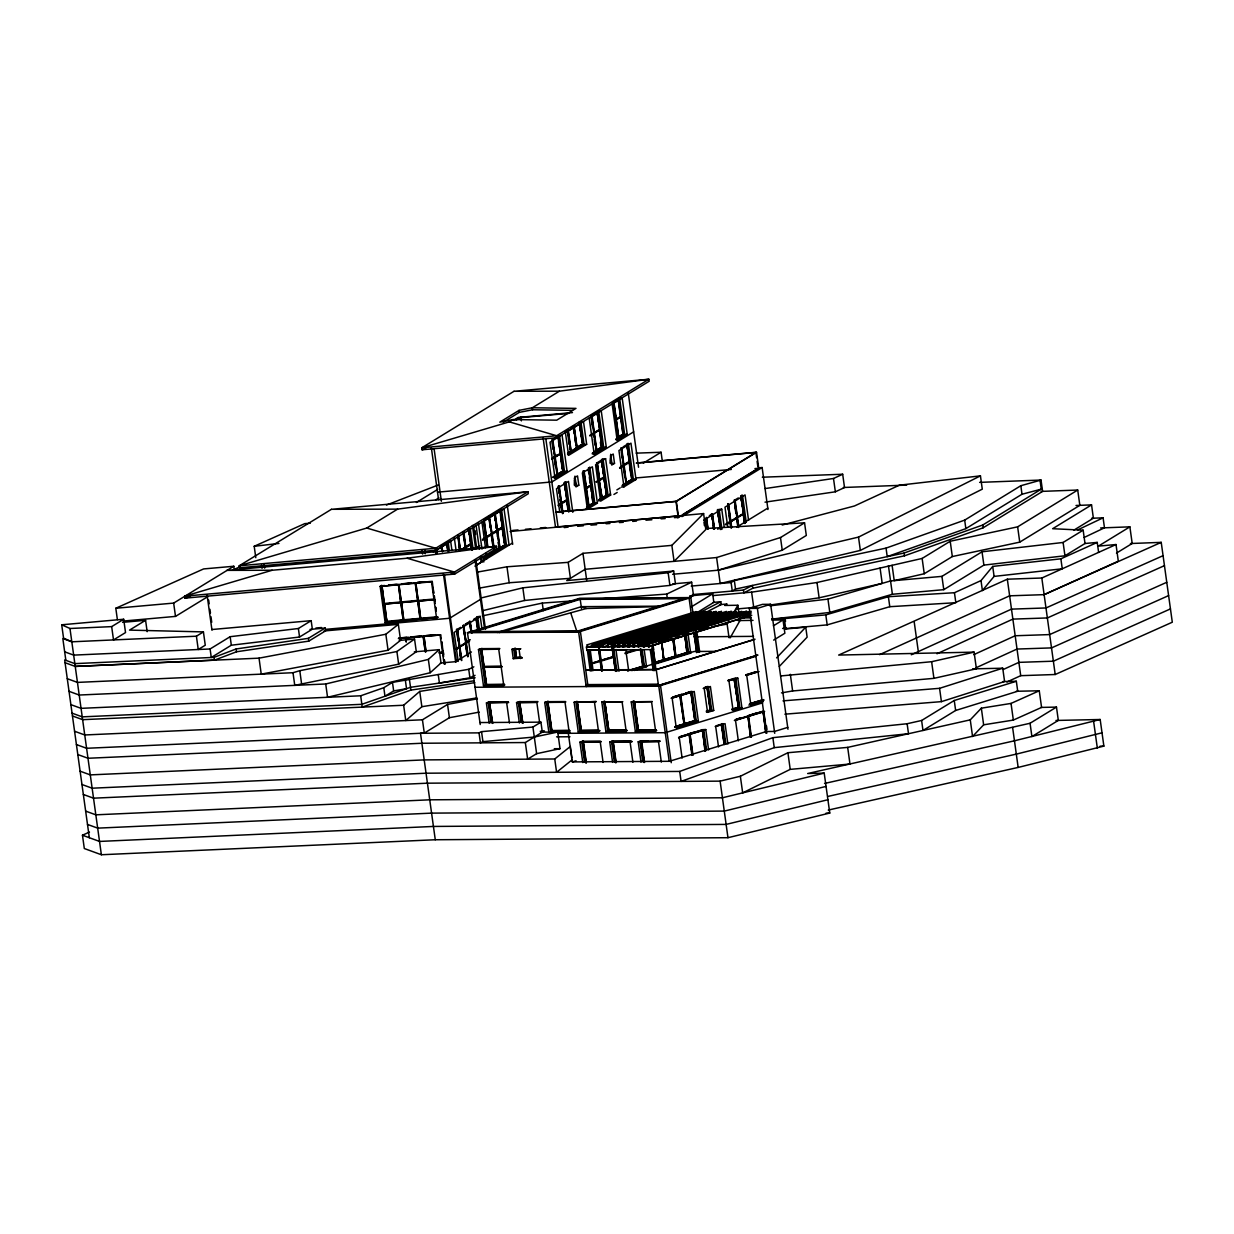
<?xml version="1.0" encoding="UTF-8"?>
<svg xmlns="http://www.w3.org/2000/svg" width="1234" height="1234" viewBox="0 0 1234 1234"><rect width="100%" height="100%" fill="white"/><g stroke="black" fill="none" stroke-linecap="round" stroke-linejoin="round"><path stroke-width="1.5" d="M729.032 637.716L727.135 624.111L728.924 620.964M733.397 613.097L737.87 605.246L724.697 605.447L727.057 603.997L719.437 604.675M730.158 637.839L739.999 620.548M954.453 592.721L955.841 602.701L889.776 606.696L827.181 624.882L785.688 628.584L784.3 618.604L825.793 614.887L888.387 596.716L954.453 592.721L981.015 580.582L992.707 566.421L1060.87 558.817L1097.242 542.405L1098.615 552.385M1060.87 558.817L1062.258 568.797L994.095 576.401L982.403 590.562L981.015 580.582M776.602 657.876L805.74 627.181L807.129 637.16L779.317 666.453M970.263 719.854L981.339 708.177L1011.032 703.426L1039.259 690.778L1041.573 707.421L1013.345 720.07L983.637 724.821L972.562 736.497L970.263 719.854L847.681 747.388L787.909 752.725L740.354 776.248L720.116 781.137L427.427 783.189L93.522 798.182L83.341 794.48M671.851 545.366L703.596 513.56L705.802 529.54L674.072 561.347L671.851 545.366L582.957 553.31L568.195 562.349L506.973 566.792L477.172 572.129M428.352 659.419L439.181 649.655L441.016 662.966L430.203 672.731L327.55 697.272L325.714 683.975L428.352 659.419L430.203 672.731M72.451 715.951L82.632 719.669L403.641 705.246L419.745 691.41L474.72 682.618M476.833 697.92L421.858 706.712L405.77 720.548L403.641 705.246M80.102 771.188L90.283 774.89L424.203 759.897L554.745 758.987L570.324 746.477L571.913 757.877M572.175 759.789L556.596 772.299L554.745 758.987M259.032 658.154L385.841 634.245L398.351 624.342L400.572 640.307L388.062 650.225L261.238 674.134L259.032 658.154L75.243 666.422L65.063 662.72M396.901 651.521L414.547 639.058L416.305 651.706L398.659 664.17L294.756 685.364L292.998 672.715L299.785 670.694L396.901 651.521L398.659 664.17M111.662 626.625L123.693 619.252L125.529 632.564L113.513 639.922L111.662 626.625L69.968 628.492L61.7 624.79L63.551 638.101L71.819 641.803L196.407 636.204L203.425 631.901L205.26 645.212L198.242 649.516L196.407 636.204M514.023 391.286L421.781 447.788L422.059 449.778L556.935 437.731L649.177 381.244L648.899 379.254L514.023 391.286L559.434 391.178L648.899 379.254L556.657 435.741L421.781 447.788L509.303 421.874L513.113 419.56L556.735 420.177L575.985 408.377L532.348 407.76L519.051 410.367L499.801 422.151L513.113 419.56M147.17 631.685L145.581 620.286L129.539 630.111L203.425 631.901M117.384 619.653L115.811 608.254L173.655 603.087L233.812 566.252L234.337 570.046M331.452 509.303L239.211 565.789L239.489 567.794L436.018 550.241L528.245 493.754L527.967 491.749L331.452 509.303L397.61 509.133L527.967 491.749L435.741 548.251L239.211 565.789L366.745 528.044L397.61 509.133M123.246 621.057L175.506 616.398L208.022 596.485M503.287 422.182L519.329 412.357L532.625 409.765L572.468 410.32M559.434 391.178L532.348 407.76L532.625 409.765M513.483 420.378L518.295 417.431L572.483 412.588M516.059 420.146L520.871 417.2L521.38 420.887M416.367 502.485L437.684 489.42M435.587 499.94L438.918 497.904M210.088 648.976L230.141 636.698L298.381 628.507L311.169 620.671L312.356 629.186L299.553 637.022L231.329 645.212L211.276 657.491L210.088 648.976L73.67 655.115L64.677 651.83M565.126 431.838L568.01 430.08L570.956 451.366L569.692 447.896M571.08 428.183L573.964 426.424L576.926 447.726M593.384 414.547L596.238 412.804M615.488 401.019L618.62 399.091M601.236 410.829L589.204 418.203L594.248 454.528L606.28 447.155L601.236 410.829L598.66 411.061L603.704 447.387L593.184 453.834M622.183 397.996L612.157 404.135L617.201 440.476L627.227 434.322L622.183 397.996L619.622 398.227M557.228 454.914L554.375 456.673L555.146 456.595L552.755 439.427L558.478 435.926L560.853 453.109L551.691 458.508M589.852 435.34L600.048 429.093L597.672 411.925M615.905 419.174L621.01 416.259L620.239 416.336M551.783 459.171L554.652 457.428L557.028 474.596M590.993 435.17L593.847 433.412L596.223 450.58M552.169 459.141L555.038 457.398M554.267 457.459L560.946 453.773L563.336 470.941L556.842 474.504M589.945 436.003L594.233 433.381L593.461 433.458M594.186 437.144L593.662 433.335L600.14 429.756L602.531 446.924L595.837 450.626M617.278 433.35L615.411 420.007L621.103 416.922L620.332 416.999M577.79 446.785L580.674 445.027M567.686 453.171L582.88 444.07L579.147 422.846M567.609 453.742L582.402 444.687L579.255 422.059M568.38 453.68L583.173 444.61L580.026 421.982M567.64 454.606L584.098 444.533L580.936 421.905M586.659 444.302L568.581 455.377L565.45 432.748L583.528 421.673L586.659 444.302L581.507 444.764M596.037 450.503L602.531 446.924M552.739 477.219L562.951 470.972L560.56 453.803L554.853 457.305L557.413 474.566L553.125 477.188M593.369 452.338L602.146 446.955L599.755 429.787L594.048 433.288L596.608 450.549L592.335 453.171M616.522 438.193L623.093 434.137L620.717 416.953L615.997 419.853L618.188 437.144M483.867 519.822L487.816 517.401M618.003 437.052L623.478 434.09L622.707 434.167M488.201 517.37L484.252 519.792L486.427 537.083L482.479 539.505M491.024 515.642L493.662 514.023M496.5 512.295L500.433 509.873L502.824 527.041L496.592 530.45M555.331 476.154L562.858 471.542M593.03 453.063L602.053 447.541L597.256 413.02M615.843 439.088L623 434.707L618.219 400.186M554.606 477.003L563.63 471.481L558.832 436.959M592.289 453.911L602.824 447.464L597.78 411.138M616.614 439.026L623.772 434.63L618.728 398.304M553.989 477.851L564.509 471.403L559.727 436.882M616.074 439.828L624.666 434.553L619.869 400.047M433.365 552.061L450.688 541.448L451.952 550.518M567.085 471.172L555.053 478.545L550.009 442.204L562.041 434.831L567.085 471.172L561.933 471.635M437.36 617.602L385.178 622.676L380.149 586.351L381.753 585.363M633.644 431.854L551.829 481.954L437.515 492.165M383.759 599.894L384.268 603.534L381.954 586.289L398.351 584.762M89.342 837.732L64.677 659.912L74.842 663.63L214.053 657.367L236.141 648.976L308.392 638.333L325.205 628.044L325.591 630.836L308.778 641.125L236.542 651.768L214.438 660.159L75.243 666.422M600.464 460.76L597.318 462.673L599.709 479.856L598.737 480.041L598.212 476.231M623.108 446.878L625.977 445.135M398.875 584.777L401.266 601.961L398.998 584.715L415.256 583.266L417.647 600.434M605.601 458.693L595.575 464.832L600.619 501.174L610.645 495.035L605.601 458.693L603.025 458.925L608.069 495.266L610.645 495.035M461.423 549.516L465.372 547.094L463.259 531.823M461.809 549.469L465.758 547.063L463.845 531.669M469.105 528.445L471.218 543.716L465.187 547.001M461.902 550.148L471.311 544.379L472.098 550.102M496.793 530.327L499.415 528.723M483.419 538.734L486.042 537.114L483.929 521.859M491.703 533.643L496.978 530.419L494.587 513.251M497.179 530.296L502.439 527.072L500.048 509.904L494.788 513.128L497.364 530.389L491.132 533.798M482.571 540.168L502.917 527.705L505.292 544.873L499.06 548.297L498.274 542.574M415.38 583.188L417.755 600.356L401.266 601.961M474.458 548.806L479.255 545.86M384.437 604.136L400.834 602.608L403.086 619.838L386.813 621.304L384.561 604.058L400.942 602.531L403.209 619.777M474.967 548.76L479.779 545.814M578.823 485.209L576.016 486.921L574.72 477.604L577.527 475.892L578.823 485.209L576.247 485.44L574.951 476.123M614.517 463.352L611.709 465.064L610.414 455.747L613.221 454.035L614.517 463.352L611.941 463.583L610.645 454.266M380.149 586.351L432.316 581.276M432.301 581.677L433.643 593.261M558.169 505.092L566.93 499.724L564.555 482.54M586.088 487.985L590.793 485.101M595.976 481.923L604.028 477.003L601.652 459.835M620.625 466.838L623.478 465.079L621.103 447.911M558.555 505.061L561.408 503.302L558.848 486.042M560.113 499.554L560.637 503.379L567.316 499.677L564.169 482.587M585.502 488.14L591.179 485.07L588.803 467.902M596.361 481.892L599.508 479.964L597.117 462.796M599.709 479.856L604.413 476.956L601.267 459.866M619.576 467.671L623.864 465.048L621.689 447.757M627.396 444.255L629.787 461.423L623.293 465.002M400.742 601.93L398.474 584.7L400.618 602.007L384.345 603.457L382.077 586.227M558.262 505.755L567.409 500.341L568.997 511.786M586.536 507.097L593.662 502.901L591.271 485.733L586.181 488.649L588.741 505.909M598.845 499.724L606.897 494.803L604.506 477.635L599.416 480.55L601.791 497.718M619.669 468.334L629.88 462.087L632.255 479.255L625.777 482.833L626.548 482.756M401.358 602.624L417.74 601.097L419.992 618.342L403.734 619.792L401.466 602.547L417.848 601.02L420.115 618.265M485.024 557.151L499.446 548.251L497.071 531.083M499.647 548.127L504.907 544.904L502.531 527.736M484.962 557.336L488.911 554.914M493.6 551.644L499.832 548.22L497.271 530.959M485.918 557.074L503.241 546.446M485.116 557.969L505.585 545.413L500.541 509.087M486.011 557.876L506.495 545.335L501.451 509.01M415.904 583.204L418.156 600.449L415.781 583.281L432.178 581.754M476.494 565.064L512.496 543.022M474.905 566.128L482.278 561.609M643.315 463.12L661.085 452.246L662.303 461.115M386.813 621.304L384.669 603.981M385.178 622.676L386.782 621.705M434.43 598.984L418.156 600.449M434.522 599.662L418.249 601.112L434.646 599.585L435.062 603.472M622.707 484.7L626.348 482.88L624.157 465.588L623.185 465.789L624.774 477.234M622.059 485.517L632.379 479.039M587.446 507.02L593.184 503.518L588.417 467.933M600.68 498.922L607.19 495.343L602.146 459.002M625.761 483.558L631.777 479.872L626.995 445.351M403.734 619.792L401.59 602.47M586.798 507.837L593.955 503.441L589.158 468.92M598.598 500.603L607.19 495.343M623.525 485.332L632.548 479.81L627.504 443.469M556.426 526.933L678.021 515.997M586.243 508.624L595.636 502.917M598.891 500.927L610.336 493.924M616.861 489.913L620.131 487.908M623.401 485.918L634.831 478.915M597.41 503.133L587.384 509.272L582.34 472.946L592.366 466.807L597.41 503.133L592.274 503.595M623.972 486.859L636.004 479.502L630.96 443.16L618.928 450.533L623.972 486.859L621.412 487.091M613.915 494.464L617.201 492.459M420.64 618.28L418.496 600.958L420.64 618.28L436.913 616.83M399.97 638.58L405.832 637.932L406.248 641.819M406.48 637.87L423.339 636.374L425.344 651.706M481.275 598.876L449.592 618.28L325.699 629.34M425.869 651.722L423.987 636.312L426.1 651.567M465.095 624.389L468.226 622.46M460.591 627.35L457.444 629.278L459.835 646.446L458.863 646.631M465.48 624.358L468.612 622.43M473.517 619.437L476.648 617.509L478.499 630.867M481.985 629.124L480.227 616.414L454.158 632.379L458.2 661.439M556.457 512.017L675.985 501.359L755.871 452.431L756.612 457.752M556.303 512.125L676.34 501.405L756.55 452.276L758.756 468.257L754.946 468.596M70.878 704.645L81.058 708.347L360.683 695.791L383.789 687.708L392.474 682.387L468.735 669.291L473.856 666.807M443.314 652.647L439.335 653.125L443.314 652.647L443.608 656.611M467.1 641.587L470.231 639.675M456.117 648.513L469.429 640.554M456.21 649.177L459.341 647.264L460.93 658.709M469.136 641.264L466.005 643.176L467.856 656.534L465.419 643.33M456.595 649.146L459.727 647.233L461.315 658.678M459.156 647.171L466.19 643.269M465.619 643.207L469.522 641.217M405.354 680.181L406.526 688.695L393.661 690.917L384.977 696.238L383.789 687.708M683.096 514.331L758.092 468.396M677.759 517.864L759.558 467.763L762.134 467.532L767.964 509.503M681.955 516.63L762.134 467.532M471.45 651.968L455.608 661.671L440.368 663.028M709.334 515.673L712.219 513.915L714.332 529.17M738.256 497.95L735.048 499.924L737.438 517.092L736.467 517.277M703.688 520.224L721.736 509.164L724.265 527.334M717.664 529.201L720.548 527.442L717.386 510.336M725.422 524.249L743.855 513.159L740.693 496.068M727.119 523.926L730.327 521.967M725.901 524.882L730.713 521.936L731.5 527.658M730.729 527.72L729.942 521.997L737.33 517.879L736.559 517.941L737.608 525.576M737.284 521.643L736.76 517.833L743.948 513.822L745.274 523.37M736.683 527.165L767.764 508.13M74.564 731.253L84.745 734.97L422.444 719.792L447.556 704.429L477.388 698.799M76.415 744.565L86.596 748.282L424.295 733.104L449.392 717.725L479.239 712.111M482.756 610.645L524.604 600.48L669.908 585.41L675.43 583.667L673.671 571.034L566.73 580.582L585.178 569.275L716.599 557.552L780.49 537.546L804.553 522.815L806.311 535.463L782.248 550.194L718.358 570.185L672.638 574.273M690.886 607.159L712.65 593.816L713.838 602.346L695.174 613.761M691.241 586.088L731.099 582.525L734.338 580.535L886.043 548.112L964.679 520.116L1020.826 485.718L1041.033 480.057L1042.607 491.379L983.097 527.813L904.46 555.824L752.771 588.248L743.855 592.844L743.47 590.037L752.385 585.456L752.771 588.248M1042.221 488.587L982.711 525.021L904.075 553.033L735.526 589.05L732.271 591.04L731.099 582.525M1030.066 723.263L1031.902 736.575L1058.325 720.394L1056.474 707.097L1030.066 723.263L807.653 773.533L824.204 773.132L829.772 813.052L727.967 837.701L435.278 839.752L420.501 733.274L479.023 732.873L481.538 731.654L532.918 727.057L540.924 722.152L542.312 732.132L525.329 742.544L421.889 743.254L87.984 758.262L77.804 754.545M479.023 732.873L480.412 742.853L482.926 741.634L534.307 737.037L557.722 732.04L560.02 748.668L536.62 753.681L527.643 759.172L525.329 742.544M784.3 618.604L785.055 618.126L785.518 621.458M773.394 625.823L783.019 619.931L784.87 633.227L773.641 640.107M785.688 628.584L786.444 628.106L782.603 628.461M886.043 548.112L887.215 556.627L965.852 528.63L1021.999 494.248L1041.265 489.158L1040.077 480.643M922.137 558.447L950.211 541.248L1017.634 526.841L1077.714 490.037L1079.843 505.338L1019.747 542.142L952.324 556.549L924.251 573.748L894.218 580.628L892.105 565.311L922.137 558.447L924.251 573.748M769.785 605.832L827.952 599.122L890.547 580.952L941.928 576.371L982.033 551.799L1063.106 542.466L1083.159 530.188L1085.01 543.5L1064.957 555.778L983.884 565.11L943.779 589.667L892.398 594.264L829.803 612.434L771.636 619.129M1073.935 530.111L1093.386 518.203L1091.55 504.891L1052.648 528.707L1083.159 530.188M1116.461 553.11L1132.195 543.469L1129.881 526.841L1098.43 546.107L1116.014 544.533L1118.312 561.177L1044.134 594.649L1009.628 595.821L879.611 654.637M921.613 720.486L954.252 700.496L1016.338 681.261L1017.726 691.241L955.64 710.476L922.986 730.466L921.613 720.486L907.129 723.741L772.87 737.67L679.703 771.435L426.054 773.209L92.134 788.202L81.953 784.5M698.691 613.097L720.795 601.714L721.18 604.521L705.879 612.403M718.358 570.185L858.509 537.098L980.444 475.861L982.279 489.158L860.345 550.41L720.209 583.497L716.599 557.552M847.681 747.388L849.979 764.031L790.223 769.368L742.667 792.876L740.354 776.248M438.24 674.535L439.412 683.05L469.923 677.805L475.044 675.322M597.78 599.076L666.699 594.078L691.657 582.217L693.508 595.528L688.526 597.904M1077.729 529.88L1103.088 517.833L1104.476 527.813L1084.192 537.453M765.065 488.571L833.505 478.483L842.683 474.242L844.519 487.553L835.356 491.795L765.018 502.161M781.477 692.876L792.629 690.963L933.922 678.345L976.403 668.782L974.089 652.138L838.657 655.069L1007.33 579.193L1041.82 578.021L1116.014 544.533M911.309 654.776L1011.479 609.133L1045.985 607.961L1163.06 555.67M936.961 653.773L1012.867 619.113L1047.373 617.941L1164.449 565.65M973.78 654.652L1015.181 635.757L1049.671 634.584L1166.762 582.294M975.616 667.964L1017.017 649.053L1051.522 647.896L1168.613 595.606M1003.35 669.46L1018.868 662.365L1053.373 661.193L1170.449 608.902M1006.913 681.986L1020.719 675.677L1055.209 674.504L1172.3 622.214L1161.225 542.358L1130.437 543.531M115.811 608.254L203.595 568.936L233.812 566.252M255.793 557.691L254.204 546.276L304.798 523.617L310.305 523.216M233.103 569.861L240.09 566.73M435.278 839.752L101.373 854.746L84.313 848.529L82.462 835.217L89.496 832.071M1044.134 594.649L1161.225 542.358M386.458 505.061L438.209 485.008M907.129 723.741L908.502 733.721L774.242 747.65L681.091 781.415L679.703 771.435M473.64 680.859L410.907 690.099L362.241 707.097L360.683 695.791M824.543 783.467L1014.471 740.801L1100.173 719.499L1103.875 746.107L1018.158 767.425L828.245 810.075M1102.024 732.811L1016.322 754.113L828.276 796.346M783.019 700.866L939.568 688.325L1002.733 668.211L1004.584 681.523L941.419 701.637L784.855 714.178M480.998 597.996L522.846 587.831L668.149 572.761L673.671 571.034M576.062 760.792L572.375 761.918L669.383 761.301L766.453 731.5L774.536 731.453L787.786 727.381M480.227 724.528L467.485 632.687L579.687 598.274L690.824 597.58L692.922 612.635M471.28 632.132L579.949 598.798M580.211 599.338L475.075 631.577L578.098 630.944L683.235 598.691L580.211 599.338L581.507 608.655M497.225 632.487L581.476 606.65L662.134 606.156M499.138 632.579L586.304 608.516L658.509 606.604M498.752 649.408L503.796 685.749L483.497 685.873L478.468 649.547L482 648.452M481.445 649.47L483.821 666.638L501.621 666.453M520.347 658.601L519.051 649.285L520.825 648.745L513.714 648.791L515.01 658.108L522.121 658.061L513.251 658.648L511.956 649.331L515.488 648.251M578.36 631.469L687.029 598.135M467.485 632.687L578.623 632.009L690.824 597.58M516.043 657.244L515.473 649.099L516.043 657.244L521.149 657.059M513.251 658.648L516.784 657.568M597.318 644.379L587.538 647.202L587.199 644.811L696.038 611.601L696.377 613.992M606.064 643.222L592.613 647.171L592.274 644.78L700.511 611.57L701.452 613.961M592.274 644.78L701.113 611.57M610.861 646.477L653.218 646.215L653.681 649.531L586.89 650.349L586.428 647.017L587.754 646.616M615.658 638.749L621.165 637.068M632.163 633.69L641.341 630.882M648.683 628.63L661.517 624.697M601.961 646.014L597.688 647.14L597.349 644.734L705.586 611.54L706.527 613.93M597.349 644.734L706.187 611.54M620.733 638.718L626.24 637.037M637.238 633.659L646.415 630.852M657.413 627.474L666.591 624.666M607.035 645.984L602.763 647.11L602.423 644.703L711.262 611.509L710.985 613.915M586.89 650.349L588.217 649.948M625.808 638.688L631.314 637.006M642.312 633.628L651.49 630.821M686.335 620.131L695.513 617.308M716.337 611.478L608.115 644.672L607.838 647.079L607.498 644.672L715.735 611.478L716.059 613.884M630.882 638.657L636.389 636.975M647.387 633.597L660.236 629.664M691.41 620.1L700.588 617.278M721.412 611.447L612.573 644.642L721.412 611.447L721.134 613.853M607.838 647.079L613.946 645.382M619.453 643.701L624.944 642.004M635.957 638.626L645.135 635.818M652.462 633.566L665.311 629.633M679.98 625.129L685.487 623.432M696.485 620.07L705.663 617.247M483.497 685.873L487.029 684.793M624.096 645.32L617.987 647.017L617.648 644.611L726.487 611.416L726.209 613.822M618.404 645.351L612.912 647.048L619.021 645.351M624.527 643.67L630.019 641.973M641.032 638.595L650.21 635.788M685.055 625.098L690.562 623.401M701.56 620.039L714.409 616.09M731.561 611.385L623.34 644.58L623.062 646.986L622.723 644.58L730.96 611.385L731.284 613.776M617.987 647.017L623.478 645.32M629.602 643.639L635.094 641.942M646.107 638.564L655.285 635.757M673.625 630.127L679.132 628.445M690.13 625.067L699.308 622.244M706.635 620.008L719.484 616.059M634.245 645.259L628.137 646.955L627.798 644.549L736.035 611.354L736.359 613.745M627.798 644.549L736.636 611.354M623.062 646.986L629.17 645.289M634.677 643.593L640.168 641.911M651.182 638.533L664.015 634.6M678.7 630.096L684.207 628.414M695.205 625.036L704.383 622.214M711.709 619.962L724.559 616.028M766.329 731.469L749.254 608.408L762.504 604.351L770.633 604.29L787.971 729.248M653.989 640.724L633.212 646.924L632.872 644.518L741.711 611.324L741.433 613.714M628.137 646.955L633.628 645.259M639.752 643.562L648.914 640.755M683.775 630.065L689.282 628.384M700.28 625.006L709.457 622.183M746.786 611.293L638.564 644.487L638.287 646.878L637.947 644.487L746.184 611.293L746.508 613.684M749.254 608.408L757.383 608.362L770.633 604.29M633.212 646.924L638.703 645.228M688.85 630.034L694.356 628.353M705.354 624.975L718.203 621.026M647.634 645.721L643.361 646.847L643.022 644.457L751.259 611.262M643.022 644.457L750.025 611.817M638.287 646.878L659.064 640.693M693.924 630.003L703.087 627.196M710.429 624.944L723.278 620.995M737.947 616.506L743.454 614.81M751.768 615.303L648.436 646.817L648.097 644.426L751.429 612.912M643.361 646.847L648.853 645.166M658.648 642.343L667.81 639.536M682.495 635.032L687.986 633.351M698.999 629.972L708.162 627.165M743.022 616.46L748.529 614.779M591.101 663.383L613.421 656.627L611.833 645.181M625.067 652.971L635.448 649.871M591.703 663.383L600.696 660.622L599.246 649.038M598.505 649.177L600.094 660.622L613.73 656.627L612.064 649.007M625.669 652.971L635.741 649.871M666.931 640.307L671.728 638.842M675.368 637.716L680.165 636.25M591.194 664.046L613.822 657.29L615.072 670.648M625.16 653.634L639.197 649.516M651.583 645.521L661.794 642.575L663.568 659.758L653.974 662.689M663.213 641.958L685.055 635.448L686.829 652.616L675.63 656.056L673.857 638.873L672.808 639.011L675.183 656.179L664 659.619L661.625 642.451L663.861 659.758M648.436 646.817L751.151 615.319M586.428 647.017L653.218 646.215M656.056 670.278L653.172 649.547L651.845 649.948L654.73 670.679M490.947 722.63L488.124 702.239L489.883 701.683M489.188 723.186L486.35 702.778L508.423 702.1L488.124 702.239M519.375 722.985L516.552 702.593L520.085 701.498M627.535 670.802L643.253 666.159L640.878 648.991M627.844 670.802L643.253 666.159M654.267 662.689L686.829 652.616M633.644 669.414L646.446 665.481M654.544 662.997L690.624 651.938M630.821 670.494L643.793 666.699L641.526 650.349M653.789 663.445L687.97 653.141L685.441 634.97M631.901 670.571L694.125 651.49L716.892 651.351M634.168 670.478L646.539 666.684L644.271 650.333M687.94 633.15L690.701 653.125L655.362 663.969L652.601 643.978M694.187 633.32L696.794 652.169L699.647 651.753L696.763 631.021M696.794 652.169L699.647 651.753M552.369 731.006L548.837 732.086L544.718 702.408L548.251 701.328M586.027 669.954L656.241 669.522L755.054 639.212M753.912 639.675L656.287 669.615L585.672 670.062M574.149 702.223L596.223 701.56L574.149 702.223L578.268 731.916L598.567 731.777L594.449 702.1M601.806 702.053L622.106 701.93L626.224 731.608L605.925 731.731L601.806 702.053L603.58 701.514L607.699 731.191L626.147 731.083M604.799 701.992L608.732 730.343L604.799 701.992L622.846 701.714M658.447 685.487L757.26 655.177M757.969 655.084L658.509 685.595L656.241 669.522M475.059 687.261L658.771 686.119L756.319 656.195M631.237 701.884L651.537 701.745L655.655 731.438L635.356 731.561L631.237 701.884L633.011 701.328L637.13 731.022L655.578 730.898M540.97 732.148L544.502 731.052M672.499 697.133L681.708 694.31M685.379 693.184L690.901 691.487L695.02 721.165M673.101 697.133L682.309 694.31M685.996 693.184L691.518 691.487L695.637 721.165L674.782 727.381M704.568 687.477L707.668 686.536L710.985 710.491L706.357 711.91M727.983 680.304L735.048 678.129L739.166 707.807L732.101 709.982M745.768 674.844L754.606 672.144M673.81 697.133L692.228 691.487L696.346 721.165L676.093 727.381M705.277 687.477L708.378 686.536L711.694 710.491L707.067 711.91M728.692 680.304L737.793 678.114L741.912 707.792L733.073 710.506L728.955 680.829M746.477 674.844L755.316 672.129M671.08 698.259L690.855 692.289L694.788 720.641L675.013 726.61M703.164 688.418L707.005 687.338L710.152 709.966M728.045 680.89L732.811 679.425M745.598 675.414L757.661 671.805M671.697 698.259L694.248 691.472L698.367 721.15L676.278 727.921L672.16 698.243M703.781 688.418L710.398 686.52L713.73 710.476L707.545 712.373L704.213 688.418M728.338 680.89L737.793 678.114M746.215 675.399L759.111 671.574M570.077 732.765L568.319 733.304L572.283 761.949M578.268 731.916L581.8 730.821M605.925 731.731L609.457 730.651M582.787 762.566L579.949 742.158L583.481 741.079M582.942 742.081L601.004 741.819M635.356 731.561L638.888 730.466L655.501 730.374M706.311 711.046L710.46 709.966L707.313 687.338M707.283 711.447L710.383 710.491L707.051 686.536M612.604 762.381L609.766 741.973L613.313 740.894M612.758 741.896L630.821 741.634M731.669 709.241L738.333 707.283L734.4 678.931M749.532 703.75L763.275 699.632M675.63 726.61L684.268 723.957L680.474 695.482M684.114 723.834L695.097 720.641L691.163 692.289M732.271 709.241L738.642 707.283L734.091 678.931L738.564 707.822M750.149 703.75L763.584 699.632M675.322 726.996L695.297 720.872M732.549 709.442L741.912 707.792M750.334 703.997L762.705 700.202M749.886 704.521L764.016 700.187M732.811 709.982L739.876 707.807L735.757 678.129M748.837 705.061L762.967 700.727M763.229 701.251L750.858 705.046L746.74 675.368M762.782 702.778L665.234 732.703L558.061 733.366M641.017 762.196L638.194 741.788L639.952 741.248L660.252 741.125L658.493 741.665L661.316 762.072M659.234 741.449L641.171 741.727L644.055 762.519M688.294 733.922L693.601 732.302M735.819 719.345L741.264 717.679M748.544 715.442L757.645 712.65M680.073 736.621L701.282 730.127M736.42 719.345L741.881 717.664M749.161 715.442L761.887 711.54M679.024 737.161L701.992 730.112M716.784 725.577L723.031 723.664L725.854 744.071M735.31 719.9L762.597 711.524M678.561 737.685L702.393 730.389L705.277 751.167M734.353 720.486L763.059 711.771L765.944 732.564M678.87 737.685L705.786 729.572L708.625 749.963M734.955 720.486L764.633 711.509M422.059 449.778L425.715 448.698M184.684 596.161L272.205 570.247L407.081 558.215L496.531 546.276L496.808 548.282L454.698 574.072L184.961 598.151L184.684 596.161L454.421 572.067L496.531 546.276L226.794 570.37L272.205 570.247M184.961 598.151L190.437 596.531M713.159 595.575L751.614 592.15L817.001 582.51L892.105 565.311M782.202 525.021L854.437 505.986L899.355 485.193L980.444 475.861M824.204 773.132L722.414 797.781L429.741 799.817L95.836 814.826L85.655 811.108M826.055 786.428L724.265 811.093L431.591 813.129L97.671 828.137L87.491 824.42M827.921 799.74L726.116 824.405L433.427 826.441L99.522 841.434L82.462 835.217M768.674 605.246L819.114 597.811L882.202 583.373L880.073 568.072M781.029 675.923L931.624 661.702L974.089 652.138M482.34 615.905L542.266 603.087L572.9 600.881M479.394 588.109L509.179 582.756L570.417 578.33L568.195 562.349M712.08 626.749L727.135 624.111M475.152 677.774L410.521 687.307L361.855 704.306L82.231 716.861L72.05 713.159M254.204 546.276L278.946 543.438M517.493 417.91L568.951 413.328M573.964 426.424L573.193 426.486L574.18 433.597M600.048 429.093L597.966 419.622M600.14 429.756L599.369 429.833L601.76 447.001M593.369 432.779L594.341 432.594L591.965 415.426M622.09 434.784L627.227 434.322M617.802 437.175L618.573 437.098L616.182 419.93M582.88 444.07L579.394 424.619M576.155 447.788L577.126 447.603L574.165 426.301M606.28 447.155L601.143 447.618L600.387 442.173M560.853 453.109L558.493 441.726M554.174 456.796L554.945 456.719L552.369 439.474M609.997 463.182L610.321 459.912M629.787 461.423L626.625 444.333M629.88 462.087L629.109 462.164L630.697 473.609M636.497 462.997L756.55 452.276M636.328 463.105L755.871 452.431M583.883 470.91L583.111 470.972L585.24 486.242M604.413 476.956L602.855 471.311M598.829 480.705L601.976 497.811M636.466 477.913L731.346 469.444M574.304 485.039L574.412 480.18M630.867 479.949L636.004 479.502M574.597 485.579L575.368 485.517L574.334 478.067M591.271 485.733L591.302 491.518M586.366 488.741L585.595 488.818L587.708 504.074M606.897 494.803L603.997 479.61M567.316 499.677L564.432 484.484M593.662 502.901L588.171 505.863L585.98 488.772M587.97 505.986L588.942 505.786L586.566 488.618L585.795 488.695L586.86 496.315M488.942 516.506L492.088 533.612M502.824 527.041L500.464 515.658M502.917 527.705L502.145 527.782L504.259 543.037M721.736 509.164L719.175 509.395L721.936 529.386M497.456 531.052L497.472 536.852M512.511 530.435L518.049 529.941M525.437 529.278L530.975 528.784M540.199 527.967L545.736 527.473M510.043 531.499L703.596 513.56M564.216 527.581L568.149 527.149M577.635 526.301L583.327 525.792M590.916 525.113L596.624 524.697M606.11 523.756L609.966 523.494M619.391 522.568L623.293 522.306M632.672 521.396L636.466 521.057M645.953 520.208L651.876 519.761M661.131 518.851L665.219 518.573M674.412 517.663L678.561 517.37L676.34 501.405M491.98 534.399L491.209 534.476L492.536 544.009M743.855 513.159L740.955 497.965M485.749 537.823L486.72 537.623L487.846 547.279M450.688 541.448L448.112 541.664L449.377 550.75M471.218 543.716L469.645 538.055M730.05 521.211L730.821 521.149L728.43 503.981M729.849 521.334L730.621 521.272L728.23 504.104L728.261 509.889M465.079 547.788L466.051 547.603M503.935 545.567L509.071 545.104L504.027 508.778L481.97 522.291L485.502 547.711M720.548 527.442L717.648 512.249M488.14 554.991L494.371 551.567L491.795 534.307M484.438 558.848L487.014 558.616L486.258 553.171M388.833 585.009L396.453 584.33M402.161 583.821L410.012 582.988M417.385 582.463L424.99 581.785M384.746 585.518L380.951 585.857L385.98 622.198L437.654 617.432M388.556 585.178L398.073 584.33M403.78 583.821L411.385 583.142M417.107 582.633L426.609 581.785M61.7 624.79L123.693 619.252M122.598 622.337L145.581 620.286M1085.01 543.5L1097.242 542.405M672.715 583.913L691.657 582.217M211.878 629.525L311.169 620.671M315.904 628.029L321.534 627.52M392.211 621.365L402.006 620.347M407.436 620.008L415.334 619.159M420.763 618.82L429.432 617.895M434.075 617.632L438.163 617.108M692.428 594.603L743.47 590.037M309.996 629.402L325.205 628.044M689.713 595.868L712.65 593.816M477.651 616.645L480.227 616.414M324.018 630.975L398.351 624.342M713.144 602.408L720.795 601.714M463.151 625.376L466.298 642.482L465.326 642.667M399.137 637.978L406.773 637.299M410.598 636.96L420.146 636.112M425.869 635.603L433.504 634.908M398.86 638.148L408.408 637.299M412.233 636.96L421.766 636.112M425.591 635.772L435.139 634.908M398.335 638.595L440.723 634.878L441.124 638.765M423.74 636.466L440.6 634.955M736.528 608.994L756.581 607.205M399.245 640.431L414.547 639.058M771.62 619.329L785.055 618.126M414.316 651.876L439.181 649.655M439.242 652.462L443.222 651.984L441.772 642.513M784.963 629.032L805.74 627.181M705.694 528.522L804.553 522.815M292.998 672.715L77.449 682.402L67.268 678.685M325.714 683.975L79.207 695.035L69.027 691.333M636.112 453.156L661.085 452.246M762.319 477.219L842.683 474.242M843.377 487.492L906.712 485.101M979.626 482.371L1041.033 480.057M1041.218 491.41L1077.714 490.037M1076.002 505.477L1091.55 504.891M1091.566 518.265L1103.088 517.833M1100.635 527.951L1129.881 526.841M826.086 813.144L829.772 813.052M972.593 668.859L1002.733 668.211M1002.995 681.554L1016.338 681.261M1016.322 691.271L1039.259 690.778M1041.064 707.421L1056.474 707.097M1055.965 720.455L1100.173 719.499M1100.034 746.2L1103.875 746.107M738.055 620.579L753.048 620.363M771.79 620.085L783.019 619.931M577.928 598.814L689.066 598.135L691.148 613.19M696.038 611.601L695.76 614.008M739.721 617.941L751.275 617.864M469.259 632.147L580.396 631.469L587.97 686.027L586.196 686.567L578.623 632.009M693.986 636.837L753.511 636.358M587.199 644.811L588.14 647.202M602.423 644.703L603.364 647.11M617.648 644.611L618.589 647.002M632.872 644.518L633.813 646.909M648.097 644.426L649.038 646.817M589.682 646.601L607.005 646.493M499.832 648.529L481.383 648.652L486.412 684.978L504.876 684.87M499.307 648.698L480.227 648.991L485.271 685.333L503.719 685.225M478.468 649.547L499.508 649.192M511.956 649.331L520.038 649.069M588.726 649.932L626.718 649.701M651.645 649.547L653.172 649.547M686.644 653.156L690.701 653.125M675.183 656.179L673.255 638.888M522.105 657.537L516.167 657.753L514.871 648.436M520.964 657.892L515.627 657.923L514.347 648.606M663.568 659.758L661.933 642.451M484.36 666.483L501.883 666.375M501.976 667.039L484.191 667.224L486.566 684.392M501.451 667.193L483.913 667.301L486.304 684.469L504.367 684.207M642.467 666.699L646.539 666.684M504.336 685.024L485.887 685.148L480.844 648.806M586.15 684.608L658.262 684.16M585.888 686.042L660.529 685.58L671.25 762.72M507.729 701.76L489.266 701.884L492.104 722.291M537.916 701.575L519.468 701.699L522.414 723.309M507.189 701.93L488.741 702.038L491.579 722.445M537.392 701.745L518.943 701.853L521.766 722.26M565.558 701.56L547.094 701.683L551.212 731.361L570.201 731.083M536.775 701.93L518.311 702.038L521.149 722.445M564.941 701.76L546.477 701.868L550.595 731.546L569.059 731.438M508.624 702.578L489.343 702.701L492.752 723.325M537.592 702.254L519.529 702.516L522.954 723.139M565.758 702.069L547.695 702.347L551.629 730.698L569.167 730.59M595.189 701.884L577.142 702.161L581.075 730.513L598.598 730.405M652.292 701.529L634.23 701.807L638.163 730.158L655.686 730.05M516.552 702.593L536.852 702.454L539.674 722.862M544.718 702.408L565.018 702.285L569.136 731.963L540.538 732.148M709.673 710.506L713.73 710.476M763.352 711.771L765.635 732.564M748.112 716.445L750.395 737.238M479.98 722.553L540.924 722.152M694.31 721.18L698.367 721.15M684.268 723.957L679.733 695.606L680.782 695.467L684.716 723.818M569.692 730.42L551.907 730.605L547.973 702.269M599.122 730.235L581.337 730.435L577.404 702.084M608.994 730.25L626.779 730.065M656.226 729.88L638.425 730.081L634.492 701.73M705.786 729.572L703.75 729.572L706.588 749.979M608.732 730.343L626.255 730.235M585.271 730.806L599.955 730.713M608.362 730.667L626.965 730.543M540.199 731.268L543.885 731.253M599.631 730.898L580.659 731.176L576.54 701.498M626.764 730.898L608.316 731.006L604.197 701.328M656.735 730.543L637.747 730.821L633.628 701.143M702.701 730.389L704.969 751.182M598.49 731.253L580.042 731.361L575.923 701.683M557.922 732.842L569.414 732.765M556.596 736.837L569.969 736.76M600.788 741.31L582.34 741.418L585.163 761.825M630.605 741.125L612.157 741.233L614.995 761.64M647.958 741.017L640.585 741.063L643.408 761.471M600.171 741.495L581.723 741.619L584.546 762.026M579.949 742.158L600.742 741.896M609.766 741.973L632.039 741.788M638.194 741.788L658.971 741.541M554.297 748.714L560.02 748.668M509.303 421.874L556.657 435.741L556.935 437.731M366.745 528.044L435.741 548.251L436.327 553.079M407.081 558.215L454.421 572.067L454.698 574.072L451.058 573.008M71.819 641.803L62.826 638.518L65.849 660.344M581.476 606.65L586.304 608.516M570.833 613.252L576.88 631.469M1093.648 721.612L1097.35 748.236M1063.106 542.466L1064.957 555.778M1041.82 578.021L1055.209 674.504M1020.826 485.718L1021.999 494.248M1017.634 526.841L1019.747 542.142M1007.33 579.193L1020.719 675.677M992.707 566.421L994.095 576.401M1011.032 703.426L1013.345 720.07M1012.62 727.505L1018.158 767.425M982.711 525.021L983.097 527.813M982.033 551.799L983.884 565.11M964.679 520.116L965.852 528.63M981.339 708.177L983.637 724.821M950.211 541.248L952.324 556.549M941.928 576.371L943.779 589.667M954.252 700.496L955.64 710.476M939.568 688.325L941.419 701.637M931.624 661.702L933.922 678.345M914.178 621.72L918.327 651.675M904.075 553.033L904.46 555.824M888.418 565.65L892.398 594.264M888.387 596.716L889.776 606.696M858.509 537.098L860.345 550.41M833.505 478.483L835.356 491.795M827.952 599.122L829.803 612.434M825.793 614.887L827.181 624.882M817.001 582.51L819.114 597.811M780.49 537.546L782.248 550.194M790.331 674.319L792.629 690.963M757.105 461.3L757.846 466.622M787.909 752.725L790.223 769.368M748.575 520.332L745.043 494.896L724.99 507.174L727.767 527.165M742.482 495.127L746.261 522.368M741.572 495.204L745.351 522.46M757.383 608.362L774.721 733.32M741.079 496.022L743.47 513.19M744.889 523.401L743.562 513.868L737.145 517.786L738.657 527.412M741.063 497.086L744.58 522.522M743.439 515.797L744.503 523.432M772.87 737.67L774.242 747.65M751.614 592.15L753.743 607.452M766.468 725.808L766.993 729.525M737.531 517.756L738.58 525.391M734.662 499.955L737.238 517.216M734.461 500.078L736.852 517.247M738.271 527.458L736.945 517.91L730.528 521.843L731.315 527.566M763.707 710.969L766.792 733.227M734.276 499.986L734.816 503.811M735.341 507.621L736.127 513.344M734.878 505.832L735.927 513.467M763.09 710.985L766.191 733.243M730.914 521.812L731.7 527.535M728.045 504.012L730.435 521.18M727.659 504.043L730.235 521.303M730.142 521.874L731.114 527.689M729.047 515.611L729.587 519.421M737.87 605.246L738.811 612.049M734.338 580.535L735.526 589.05M748.56 716.322L751.444 737.099M748.251 716.322L750.997 737.238M747.943 716.322L750.704 737.238M718.265 509.472L721.042 529.463M717.494 509.549L720.27 529.525M712.419 513.791L714.532 529.047M712.033 513.822L714.147 529.077M711.648 513.853L713.946 529.201M711.447 513.976L712.234 519.699M713.036 525.422L713.561 529.247M735.526 720.44L738.348 740.847M706.465 517.432L708.054 528.877M706.264 517.555L707.853 529M706.342 519.375L707.668 528.908M705.956 519.406L707.468 529.031M705.755 519.529L706.82 527.165M703.951 522.044L704.444 525.669M727.89 744.056L725.052 723.648L715.18 726.548L721.859 724.466L724.728 744.426M722.322 723.664L725.145 744.071M724.636 744.426L721.35 724.481L722.106 729.911M721.458 724.481L724.219 744.426L722.615 733.536M705.586 611.54L705.91 613.946M700.511 611.57L700.835 613.977M715.689 726.533L718.527 746.925M720.116 781.137L727.967 837.701M695.436 631.422L698.321 652.169M675.985 501.359L678.206 517.324M693.77 631.993L696.639 652.693M703.041 729.587L705.879 749.979M702.439 729.587L705.586 751.167M686.15 634.97L688.68 653.141M684.839 634.986L687.353 653.141M684.747 635.448L687.122 652.616M668.149 572.761L669.908 585.41M692.984 755.038L690.099 734.245L689.05 734.384L691.935 755.177M689.806 734.245L692.69 755.038M689.497 734.245L692.552 755.162M689.359 734.384L692.243 755.177M673.548 638.888L675.939 656.056M666.699 594.078L667.239 597.888M673.116 639.011L675.492 656.179M680.181 695.482L683.975 723.957M679.286 737.701L682.109 758.092M628.26 393.06L638.549 467.254M628.399 443.392L633.443 479.733M627.011 444.286L629.402 461.47L623.679 464.956L621.304 447.788M629.494 462.133L631.87 479.301M658.771 686.119L669.214 761.347M618.512 401.035L620.625 416.29M651.891 646.616L652.354 649.948M650.318 649.963L653.202 670.694M623.772 465.634L626.162 482.803M623.571 465.758L625.962 482.926M621.242 451.767L622.507 459.279M613.915 401.976L616.29 419.144L614.47 411.585M616.383 419.807L618.774 436.975M613.714 402.099L616.09 419.267L614.008 409.796M613.529 402.006L615.704 419.298M613.144 402.053L613.668 405.863M615.612 419.884L616.414 425.607M616.938 429.417L617.478 433.227M612.943 402.176L613.468 405.986M643.639 644.457L643.963 646.847M642.235 650.333L644.503 666.684M640.569 648.991L643.176 666.699M640.261 648.991L642.652 666.175M610.275 458.061L611.061 463.66M597.287 411.955L599.662 429.123M596.901 411.986L597.426 415.812M628.414 644.549L628.738 646.94M641.711 741.557L644.595 762.35M641.109 740.909L644.333 762.427M604.12 477.666L606.511 494.834M601.621 460.884L606.418 495.405M601.529 461.763L602.331 467.501M639.952 741.248L642.791 761.656M634.153 700.989L638.271 730.667M625.839 650.303L628.615 670.278M594.433 433.257L596.809 450.425M591.58 415.457L594.14 432.718M591.379 415.58L593.755 432.748M592.243 423.123L592.783 426.933M594.726 440.954L595.251 444.78M590.993 415.611L592.582 427.057M594.264 439.181L595.05 444.903M596.932 462.719L599.323 479.887M596.546 462.75L599.122 480.011M601.59 497.842L599.03 480.581L602.177 497.688L601.205 497.873L600.68 494.063M596.624 464.786L597.672 472.406M599.092 482.617L599.878 488.34M632.903 762.257L630.065 741.85L631.839 741.31L611.54 741.433L614.378 761.841M615.951 649.547L618.974 671.342M589.79 467.038L594.834 503.364M613.159 644.102L616.938 671.358M613.19 644.642L613.514 647.032M588.294 469.876L588.819 473.686M589.358 477.512L590.145 483.234M591.826 495.343L592.629 501.066M612.45 644.102L616.229 671.358M612.141 645.181L615.627 671.358M613.514 657.29L615.365 670.648M586.474 487.954L584.083 470.786L584.114 476.571M583.697 470.817L586.273 488.078M583.497 470.941L585.888 488.109M584.901 482.293L585.44 486.119M587.384 500.14L587.908 503.95M573.779 426.332L576.741 447.633M573.394 426.378L576.54 447.757M574.674 437.144L575.414 442.466M613.283 741.742L616.167 762.535M613.02 741.819L615.905 762.612M612.681 741.079L615.643 762.689M599.554 649.038L601.143 660.483M602.562 670.694L601.236 661.162L600.187 661.301L601.513 670.833M600.927 661.162L602.115 670.833M598.937 649.053L600.387 660.622M600.619 661.162L601.806 670.833M568.211 429.956L571.157 451.243L569.892 447.772M597.966 644.734L598.289 647.14M568.056 431.761L570.571 451.413M567.686 431.792L568.164 435.34M568.905 440.677L569.398 444.225M567.486 431.915L569.198 444.348M604.722 701.159L608.84 730.852M582.957 553.31L586.674 580.119M592.891 644.765L593.215 647.171M572.792 512.295L568.504 481.414L556.472 488.787L559.758 512.403M593.122 670.664L590.238 649.932L588.911 650.333L591.796 671.08M565.928 481.646L569.969 510.706M565.049 481.723L569.075 510.799M558.092 435.972L560.467 453.14M567.023 500.387L568.612 511.832M558.061 437.037L562.596 469.738M564.524 483.605L568.319 510.861M560.976 459.557L562.288 469.105M566.915 502.331L567.964 509.951M587.399 650.349L590.268 671.08M600.248 742.035L603.087 762.442M555.238 457.274L557.614 474.442M559.233 486.011L561.609 503.179M563.028 513.39L561.701 503.842L560.73 504.043L561.794 511.663M561.316 503.888L562.827 513.514M552.169 439.597L554.56 456.765M558.647 486.165L561.023 503.333M561.115 504.012L562.442 513.545M552.246 441.417L553.31 449.037M554.729 459.249L555.778 466.868M558.462 486.088L559.511 493.708M560.313 499.431L560.838 503.256M560.93 503.919L561.994 511.539M552.323 443.438L553.11 449.161M554.791 461.269L555.578 466.992M558.262 486.211L559.311 493.831M545.937 439.474L558.03 526.671M543.099 437.854L555.47 526.903M583.466 741.927L586.351 762.72M583.204 742.004L586.088 762.797M582.864 741.264L585.826 762.874M577.065 701.328L581.183 731.022M519.051 410.367L519.329 412.357M542.266 603.087L543.33 610.691M547.634 701.514L551.752 731.191M522.846 587.831L524.604 600.48M507.282 505.554L512.665 544.348M532.918 727.057L536.62 753.681M500.032 510.969L504.567 543.67M506.973 566.792L509.179 582.756M495.173 513.097L497.564 530.265M500.032 548.097L497.657 530.928L497.672 536.728M494.942 516.984L495.466 520.794M495.991 524.604L496.531 528.43M498.474 542.451L499.261 548.174M494.741 517.108L495.266 520.918M495.79 524.728L496.33 528.553M519.807 702.439L522.692 723.232M494.572 551.444L492.181 534.276L491.95 538.163M489.327 516.475L491.888 533.736L485.656 537.145L483.743 521.766M489.389 518.511L491.502 533.767L486.242 536.991L484.129 521.735M491.595 534.43L493.986 551.598M489.204 518.419L490.53 527.951M489.266 520.455L490.33 528.075M486.335 537.654L487.661 547.202M486.134 537.777L487.461 547.325M485.949 537.7L487.075 547.356M506.65 702.655L509.488 723.047M478.406 523.247L482 549.099M483.018 556.488L483.79 562.041M481.245 556.226L481.985 561.794M476.077 525.314L479.409 549.331M480.442 556.719L481.214 562.272M475.09 530.605L475.63 534.492M473.532 525.545L476.602 547.711M472.421 525.437L475.707 549.068M475.892 560.082L485.502 629.402M475.09 560.575L484.438 627.983M470.339 529.309L473.116 549.284M469.444 529.386L472.221 549.377M468.719 528.491L470.833 543.747L465.573 546.971L463.46 531.7M470.925 544.41L471.712 550.133M468.673 529.463L471.203 547.618M468.334 528.522L469.121 534.245M477.913 618.465L479.424 629.355M489.605 702.624L492.489 723.417M481.707 649.393L484.098 666.561M476.756 616.722L478.53 629.448M476.247 618.604L478.113 630.898M476.139 619.483L477.465 629.032M463.398 535.679L464.663 543.191M458.369 535.016L460.483 550.287M471.974 632.795L469.614 621.412L471.388 632.949M458.431 537.052L460.282 550.41M471.774 632.919L470.185 621.473L469.414 621.535L470.478 629.17M458.246 536.96L460.112 550.318M470 621.381L471.589 632.826M457.86 536.991L459.912 550.441M458.724 544.749L459.526 550.472M481.538 731.654L482.926 741.634M454.343 537.978L456.148 550.904M466.39 643.145L468.241 656.503M463.722 625.437L466.097 642.606M463.537 625.345L465.912 642.513M463.336 625.468L465.712 642.636M467.655 656.658L465.804 643.3L459.542 647.14L461.393 660.498M463.475 629.325L464.277 635.047M465.943 647.156L466.745 652.879M468.735 669.291L469.923 677.805M447.217 541.757L448.466 550.842M434.183 449.438L441.371 501.251M448.158 550.163L447.109 542.544L441.849 545.767L442.636 551.49M446.986 544.487L447.772 550.21M446.693 543.639L447.695 550.904M459.927 647.11L461.778 660.452M459.634 646.57L457.243 629.402L459.449 646.477M456.673 629.34L459.249 646.601M431.36 447.819L438.548 499.616M456.472 629.463L458.061 640.909M459.742 653.017L460.544 658.74M441.463 545.798L442.435 551.613M441.263 545.922L442.05 551.644M441.078 545.829L441.602 549.639M444.502 575.306L456.487 661.671M443.438 573.949L455.685 662.149M436.373 549.115L436.913 552.925M435.988 549.145L436.713 553.048M435.602 549.176L436.142 553.002M435.401 549.3L435.941 553.11M441.88 641.665L442.42 646.261M443.129 650.75L443.638 654.39M444.394 659.835L444.903 664.093M444.255 660.344L444.78 664.17M440.06 634.893L444.101 663.969M433.088 587.399L433.766 593.199M434.337 595.806L435.093 601.251M435.71 607.221L436.234 611.031L435.587 607.282M431.514 581.769L436.558 618.095M447.556 704.429L449.392 717.725M424.697 550.117L425.221 553.819M422.121 550.349L422.63 554.051M423.108 636.513L425.221 651.783M419.745 691.41L421.858 706.712M422.444 719.792L424.295 733.104M405.6 638.086L406.125 641.896M409.333 678.793L410.907 690.099M382.509 590.824L383.265 596.269M384.777 607.174L385.27 610.799M386.026 616.244L386.535 619.884M381.46 585.533L386.504 621.874M381.229 585.687L386.273 622.013M385.841 634.245L388.062 650.225M392.474 682.387L393.661 690.917M308.392 638.333L308.778 641.125M298.381 628.507L299.553 637.022M299.785 670.694L301.528 683.327M264.138 564.462L264.647 568.149M261.562 564.678L262.071 568.38M236.141 648.976L236.542 651.768M230.141 636.698L231.329 645.212M208.669 600.094L209.178 603.796M209.95 609.334L210.459 613.02M210.968 616.722L211.739 622.26M207.096 595.05L211.97 630.142M214.053 657.367L214.438 660.159M173.655 603.087L175.506 616.398M69.968 628.492L101.373 854.746"/></g></svg>
